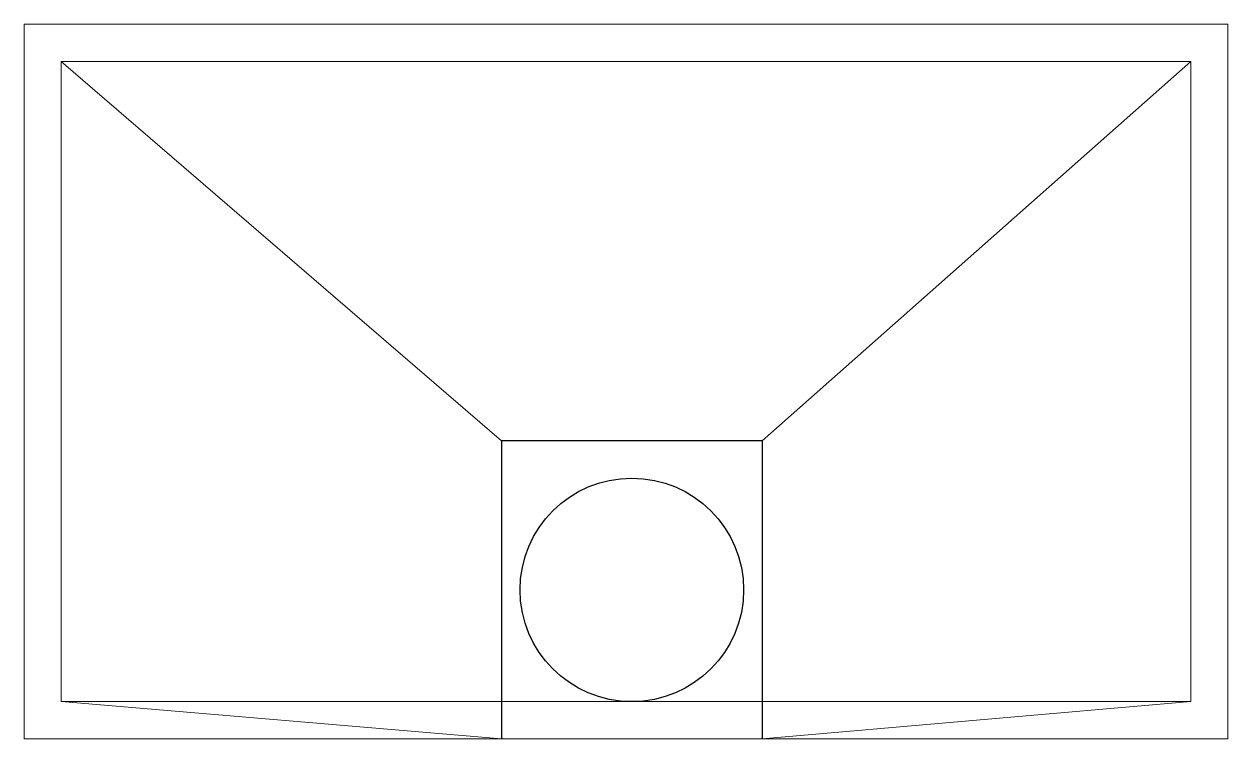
# Model space of a CAD drawing. Header units: inches. Extents: x 80.1 to 112.4, y 396.8 to 416.
import ezdxf

# ---------------------------------------------------------------- set-up
doc = ezdxf.new("R2010")
doc.units = ezdxf.units.IN
doc.header["$MEASUREMENT"] = 0
doc.layers.add('A201-Floorplan-2nd-floor', color=7, linetype='Continuous', lineweight=9)

# ---------------------------------------------------------------- blocks, each defined once
blk = doc.blocks.new('seh-exhaust-pipe')
at = {"layer": 'A201-Floorplan-2nd-floor', "lineweight": 30}
for p, q in [((-3.5, 4), (-3.5, -4)), ((3.5, 4), (-3.5, 4)), ((3.5, 4), (3.5, -4))]:
    blk.add_line(p, q, dxfattribs=at)
at = {"layer": 'A201-Floorplan-2nd-floor', "lineweight": 5}
blk.add_line((-3.5, -4), (3.5, -4), dxfattribs=at)
at = {"layer": 'A201-Floorplan-2nd-floor', "lineweight": 30}
blk.add_circle((0, 0), 3, dxfattribs=at)

msp = doc.modelspace()

# ---------------------------------------------------------------- linework, layer by layer
at = {"layer": 'A201-Floorplan-2nd-floor', "lineweight": 5}
for p, q in [((80.093, 396.79), (80.093, 415.977)), ((80.093, 415.977), (112.406, 415.977)), ((112.406, 396.79), (112.406, 415.977)), ((81.093, 397.79), (81.093, 414.977)), ((81.093, 414.977), (111.406, 414.977)), ((81.093, 414.977), (92.906, 404.79)), ((111.406, 414.977), (99.906, 404.79)), ((111.406, 397.79), (111.406, 414.977)), ((81.093, 397.79), (111.406, 397.79)), ((81.093, 397.79), (92.906, 396.79)), ((111.406, 397.79), (99.906, 396.79)), ((80.093, 396.79), (112.406, 396.79))]:
    msp.add_line(p, q, dxfattribs=at)

# ---------------------------------------------------------------- block references
msp.add_blockref('seh-exhaust-pipe', (96.406, 400.79), dxfattribs=at)

doc.saveas('drawing.dxf')
